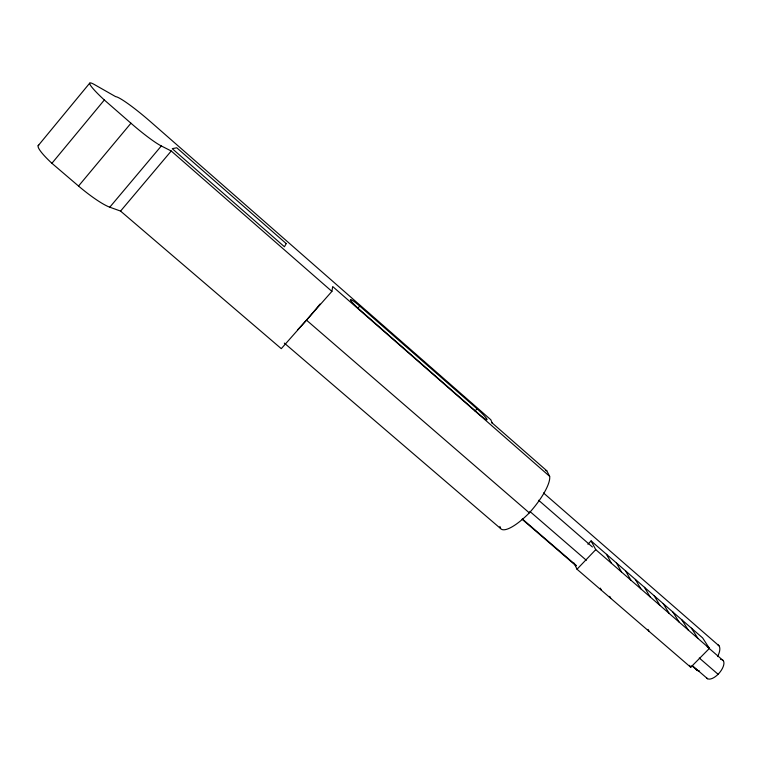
<?xml version="1.0" encoding="UTF-8"?>
<svg xmlns="http://www.w3.org/2000/svg" width="762" height="762" viewBox="0 0 762 762"><rect width="100%" height="100%" fill="white"/><g stroke="black" fill="none" stroke-linecap="round" stroke-linejoin="round"><path stroke-width="1.14" d="M38.805 145.142A33.614 5.553 39.2 0 0 51.911 163.297L78.534 186.042A36.833 6.115 39.4 0 0 109.785 207.197L120.567 211.084L281.283 348.663L331.899 291.389L332.699 286.541L549.65 476.336A39.386 11.173 -49.1 0 1 529.323 512.874A39.414 11.192 -49 0 1 500.586 528.542L284.331 343.1M38.176 145.666L89.668 83.191M51.911 163.297L104.327 99.993A33.909 3.743 40.3 0 1 94.564 84.639L115.681 96.669A38.995 4.181 40.5 0 1 150.838 121.996L490.823 419.757L492.157 422.948L546.792 470.783L549.65 476.336M78.534 186.042L130.95 123.225A37.148 4.115 40.4 0 0 161.315 145.961L171.24 151L331.899 291.389M109.785 207.197L161.315 145.961M120.567 211.084L171.24 151M357.721 308.362L359.74 306.086L477.06 408.813A12.125 1.314 42.6 0 1 487.004 419.3A12.125 1.314 42.6 0 1 479.155 414.223L359.702 309.705A12.421 1.372 41.8 0 1 350.406 299.742A12.421 1.372 41.8 0 1 359.74 306.086M475.04 411.004L477.06 408.813M587.893 544.249L591.093 540.906L702.631 637.908L709.412 648.395L690.743 667.274L577.005 569.224L574.157 563.156M577.005 569.224L595.751 549.65L591.093 540.906M522.322 518.951L576.282 565.49M692.277 665.559L707.565 678.752M522.141 519.322L576.072 565.842M692.029 665.855L697.421 670.512M529.866 511.426L586.34 560.28M699.268 657.997L718.09 674.284M297.523 329.908A40.977 2.838 -49.1 0 0 306.486 320.145L529.323 512.874M595.751 549.65L709.412 648.395M538.62 500.253L592.426 547.002M707.203 646.709L723.348 660.73M543.525 492.985L719.033 645.824M104.327 99.993L130.95 123.225M691.429 628.164L698.002 638.48M681.828 619.811L688.219 629.983M672.865 612.019L679.094 622.049M663.197 603.609L669.236 613.486M654.177 595.76L660.044 605.504M644.433 587.292L650.11 596.875M689.581 665.312L690.743 667.274M635.346 579.387L640.852 588.836M625.535 570.862L630.86 580.149M616.382 562.899L621.535 572.043M606.504 554.307L611.457 563.299M648.005 629.364L649.138 631.403M609.733 596.36L610.714 598.284M600.323 588.131L601.38 590.236M499.891 526.437L500.586 528.542M320.03 304.048A40.948 2.829 -49.1 0 1 306.486 320.145M545.706 470.573A16.935 4.772 -48.8 0 1 546.792 470.783M717.509 644.519A16.526 7.668 -49 0 1 717.518 656.587M699.573 671.008A16.526 7.668 -49 0 1 695.963 669.131M720.604 659.416A12.068 5.725 -49.1 0 1 720.176 671.903A12.068 5.725 -49.1 0 1 706.479 677.723M491.728 422.834A17.107 3.886 -48.9 0 1 492.157 422.948M286.236 243.602L284.436 246.764L172.25 148.676L176.746 147.771L286.236 243.602"/></g></svg>
